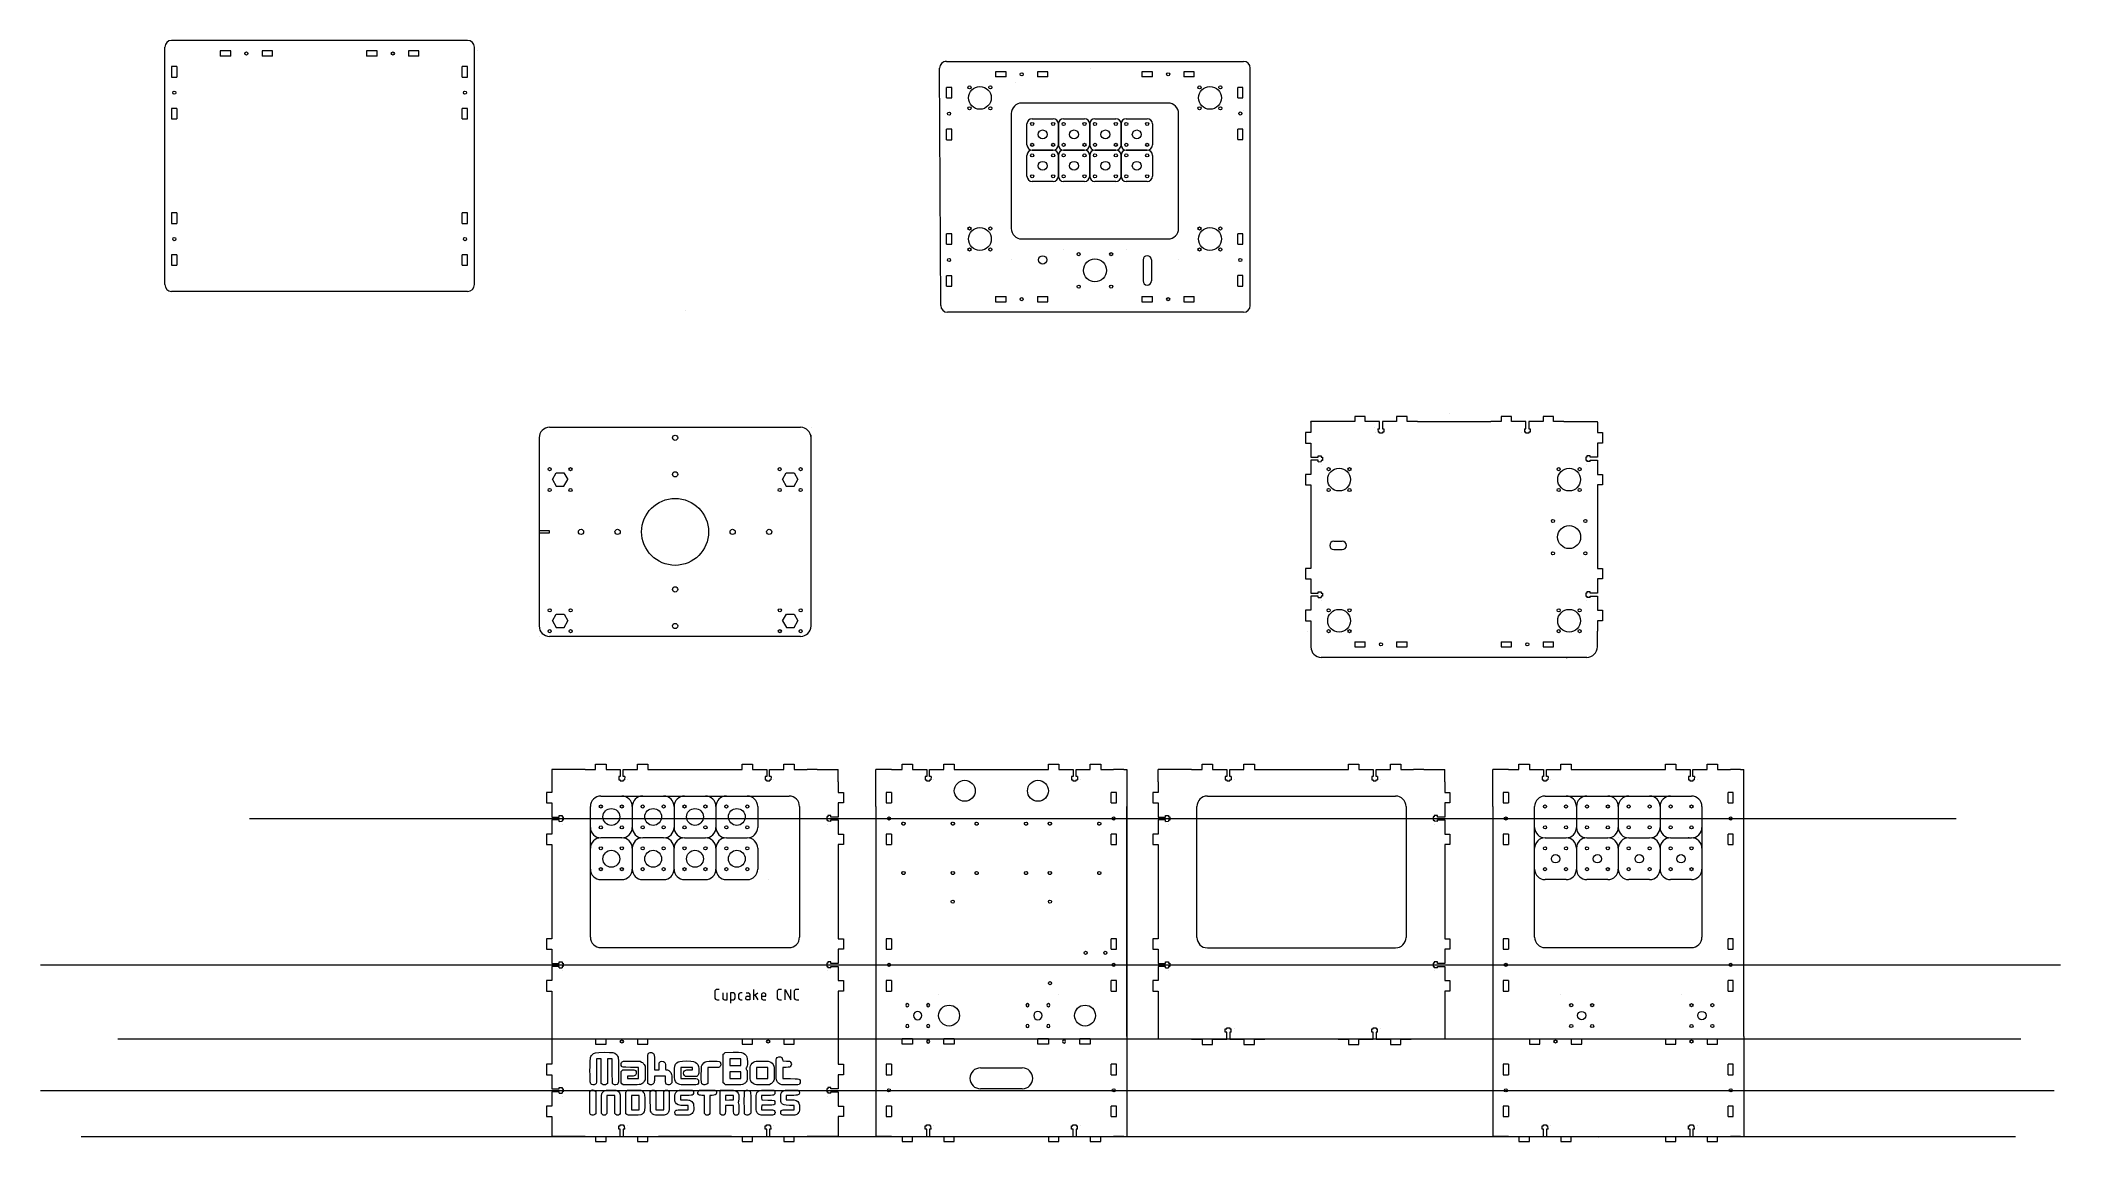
# Model space of a CAD drawing. Header units: millimetres. Extents: x -989 to 943, y -356 to 697.
import ezdxf

# ---------------------------------------------------------------- set-up
doc = ezdxf.new("R2010")
doc.units = ezdxf.units.MM
doc.linetypes.add('DASHED2', pattern=[9.525, 6.35, -3.175])
doc.layers.get('0').update_dxf_attribs({"linetype": 'CONTINUOUS', "lineweight": 0, "true_color": 0x000000})
for name, color, linetype, lineweight, true_color in [('Drawings', 4, 'CONTINUOUS', 0, 0x00ffff), ('guidlines', 3, 'CONTINUOUS', 0, 0x00ff00), ('Holes', 3, 'DASHED2', 0, 0x00ff00), ('main-deck', 7, 'CONTINUOUS', 0, 0x000000)]:
    doc.layers.add(name, color=color, linetype=linetype, lineweight=lineweight, true_color=true_color)

# ---------------------------------------------------------------- blocks, each defined once
blk = doc.blocks.new('slot')
for p, q in [((5, 5), (15, 5)), ((5, 5), (5, 0)), ((5, 0), (15, 0)), ((15, 0), (15, 5)), ((45, 5), (45, 0)), ((45, 5), (55, 5)), ((55, 0), (55, 5)), ((45, 0), (55, 0))]:
    blk.add_line(p, q)
blk.add_circle((30, 2.5), 1.5)
blk = doc.blocks.new('tgrips')
for p, q in [((0, 0), (10, 0)), ((10, 5), (20, 5)), ((10, 0), (10, 5)), ((20, 5), (20, 0)), ((20, 0), (33.6, 0)), ((33.6, 0), (33.6, -7)), ((36.4, -7), (36.4, 0)), ((36.4, 0), (50, 0)), ((50, 5), (60, 5)), ((50, 0), (50, 5)), ((60, 5), (60, 0)), ((60, 0), (70, 0)), ((70, 0), (70, 0)), ((32.2, -7), (32.2, -10)), ((33.6, -7), (32.2, -7)), ((32.2, -10), (33.5, -10)), ((33.5, -10), (33.5, -11)), ((33.5, -11), (36.5, -11)), ((37.8, -7), (36.4, -7)), ((36.5, -10), (37.7, -10)), ((36.5, -11), (36.5, -10)), ((37.8, -7), (37.7, -10)), ((40.5, -10), (40.5, -10))]:
    blk.add_line(p, q)
blk = doc.blocks.new('bearing hole and guides')
for centre, radius in [((-10, 10), 1.5), ((0, 0), 10.9), ((10, 10), 1.5), ((-10, -10), 1.5), ((10, -10), 1.5)]:
    blk.add_circle(centre, radius)
blk = doc.blocks.new('nut cut outs')
for p, q in [((0, 7.4), (-6.4, 3.7)), ((-6.4, 3.7), (-6.4, -3.7)), ((0, 7.4), (6.4, 3.7)), ((6.4, 3.7), (6.4, -3.7)), ((-6.4, -3.7), (0, -7.4)), ((6.4, -3.7), (0, -7.4))]:
    blk.add_line(p, q)
for centre in [(-10, 10), (10, 10), (-10, -10), (10, -10)]:
    blk.add_circle(centre, 1.5)
blk = doc.blocks.new('steppernema17')
for centre, radius in [((-15.495, 15.495), 1.5), ((0, 0), 11), ((15.495, 15.495), 1.5), ((-15.495, -15.495), 1.5), ((15.495, -15.495), 1.5)]:
    blk.add_circle(centre, radius)
blk = doc.blocks.new('Z stage clamps')
for p, q in [((-15, -10), (-15, 10)), ((-10, 15), (10, 15)), ((15, 10), (15, -10)), ((10, -15), (-10, -15))]:
    blk.add_line(p, q)
for centre, radius in [((-10, 10), 1.5), ((0, 0), 4.25), ((10, 10), 1.5), ((-10, -10), 1.5), ((10, -10), 1.5)]:
    blk.add_circle(centre, radius)
for centre, start, end in [((-10, 10), 90, 180), ((10, 10), 0, 90), ((-10, -10), 180, 270), ((10, -10), 270, 360)]:
    blk.add_arc(centre, 5, start, end)
blk = doc.blocks.new('bearingcover')
for centre, radius in [((-10, 10), 1.5), ((0, 0), 8.06), ((10, 10), 1.5), ((-10, -10), 1.5), ((10, -10), 1.5)]:
    blk.add_circle(centre, radius)
for centre, start, end in [((-10, 10), 90, 180), ((10, 10), 0, 90), ((-10, -10), 180, 270), ((10, -10), 270, 0)]:
    blk.add_arc(centre, 10, start, end)
blk = doc.blocks.new('stepperdriverboardholes')
for centre in [(-23.62, 23.62), (23.62, 23.62), (-23.62, -23.62), (23.62, -23.62)]:
    blk.add_circle(centre, 1.5)
at = {"layer": 'Holes', "color": 7, "true_color": 0x000000}
for centre in [(-23.62, 23.62), (23.62, 23.62), (-23.62, -23.62), (23.62, -23.62)]:
    blk.add_circle(centre, 1.5, dxfattribs=at)
blk = doc.blocks.new('m8 holes')
blk.add_line((-20, 20), (-20, 20))
for centre, radius in [((-10, 10), 1.5), ((0, 0), 4), ((10, 10), 1.5), ((-10, -10), 1.5), ((10, -10), 1.5)]:
    blk.add_circle(centre, radius)
blk = doc.blocks.new('yaxiscover')
for centre in [(-10, 10), (10, 10), (-10, -10), (10, -10)]:
    blk.add_circle(centre, 1.5)
for centre, start, end in [((-10, 10), 90, 180), ((10, 10), 0, 90), ((-10, -10), 180, 270), ((10, -10), 270, 0)]:
    blk.add_arc(centre, 10, start, end)
blk = doc.blocks.new('m8 holderinners')
blk.add_line((-20, 20), (-20, 20))
for centre, radius in [((-10, 10), 1.5), ((0, 0), 4), ((10, 10), 1.5), ((-10, -10), 1.5), ((10, -10), 1.5)]:
    blk.add_circle(centre, radius)
for centre, start, end in [((-10, 10), 90, 180), ((10, 10), 0, 90), ((-10, -10), 180, 270), ((10, -10), 270, 0)]:
    blk.add_arc(centre, 10, start, end)

msp = doc.modelspace()

# ---------------------------------------------------------------- linework, layer by layer
for p, q in [((-580.5, 697.1), (-863.5, 697.1)), ((-870, 463.6), (-870, 690.6)), ((-574, 466.6), (-574, 690.6)), ((-574, 463.6), (-574, 687.6)), ((-571, 687.1), (-571, 687.1)), ((-122.5, 677.1), (161.5, 677.1)), ((-128, 443.6), (-129, 670.6)), ((-74.9, 667.3), (-66.4, 667.3)), ((-56.9, 657.3), (-56.9, 657.3)), ((15.1, 670.3), (15.1, 670.3)), ((168, 443.6), (168, 670.6)), ((-60.5, 627.2), (-60.5, 517.2)), ((89.5, 637.2), (-50.5, 637.2)), ((99.5, 517.2), (99.5, 627.2)), ((161.9, 629.8), (161.9, 629.8)), ((161.9, 629.8), (161.9, 629.8)), ((-50.5, 507.2), (89.5, 507.2)), ((-60.5, 487.2), (-60.5, 487.2)), ((-10.5, 497.2), (-10.5, 497.2)), ((49.5, 497.2), (49.5, 497.2)), ((65.5, 487.2), (65.5, 467.2)), ((73.5, 487.2), (73.5, 467.2)), ((99.5, 487.2), (99.5, 487.2)), ((-580.5, 457.1), (-863.5, 457.1)), ((-120.5, 462.1), (-120.5, 462.1)), ((161.5, 437.1), (-121.5, 437.1)), ((-87.5, 437.2), (-87.5, 437.2)), ((258, 332.6), (226, 332.6)), ((226, 332), (226, 332.6)), ((328, 332.6), (398, 332.6)), ((358.6, 340.1), (358.6, 340.1)), ((468, 332.6), (500, 332.6)), ((500, 332.1), (500, 332.6)), ((-512, 317.1), (-512, 137.1)), ((-502, 327.1), (-502, 327.1)), ((-502, 327.1), (-262, 327.1)), ((-252, 327.1), (-252, 327.1)), ((-252, 137.1), (-252, 319.5)), ((286.6, 327.1), (286.6, 327.1)), ((226, 262), (226, 202.1)), ((500, 262.1), (500, 202.1)), ((-502, 228.1), (-512, 228.1)), ((-512, 226.1), (-502, 226.1)), ((-502, 226.1), (-502, 228.1)), ((-512, 127.1), (-512, 127.1)), ((-262, 127.1), (-502, 127.1)), ((223, 132), (223, 132)), ((226, 132.1), (226, 117.1)), ((500, 117.1), (500, 132.1)), ((490, 107.1), (236, 107.1)), ((256, 107.1), (256, 107.1)), ((470, 107.1), (471, 107.1)), ((-480, 0), (-500, 0)), ((-500, 0), (-500, -12)), ((-468, 0), (-480, 0)), ((-398, 0), (-328, 0)), ((-258, 0), (-255.7, 0)), ((-246, 0), (-226, 0)), ((-226, -12), (-226, 0)), ((-175, 0), (-190, 0)), ((-190, -35.5), (-190, 0)), ((35, 0), (37.2, 0)), ((47, 0), (50, 0)), ((50, 0), (50, -35.5)), ((100, 0), (80, 0)), ((112, 0), (100, 0)), ((182, 0), (252, 0)), ((322, 0), (324.3, 0)), ((403, 0), (400, 0)), ((400, -35.5), (400, 0)), ((-246, 0), (-255.7, 0)), ((-105, 0), (-35, 0)), ((47, 0), (37.2, 0)), ((80, -12), (80, 0)), ((334, 0), (324.3, 0)), ((334, 0), (354, 0)), ((354, -12), (354, 0)), ((354, -12), (354, -20)), ((415, 0), (403, 0)), ((485, 0), (485, 0)), ((485, 0), (555, 0)), ((625, 0), (627.2, 0)), ((637, 0), (627.2, 0)), ((637, 0), (640, 0)), ((640, -35.5), (640, 0)), ((-463, -160.5), (-463, -35.5)), ((-453, -25.5), (-273, -25.5)), ((-423, -35.5), (-423, -55.5)), ((-383, -35.5), (-383, -55.5)), ((-343, -35.5), (-343, -55.5)), ((-303, -35.5), (-303, -55.5)), ((-263, -35.5), (-263, -160.5)), ((-190, -35.5), (-190, -255.5)), ((50, -255.5), (50, -35.5)), ((50, -35.5), (50, -255.5)), ((117, -160.7), (117, -35.5)), ((127, -25.5), (307, -25.5)), ((317, -35.5), (317, -160.7)), ((400, -35.5), (400, -255.5)), ((440, -160.5), (440, -35.5)), ((450, -25.5), (590, -25.5)), ((480, -35.5), (480, -55.5)), ((520, -35.5), (520, -55.5)), ((560, -35.5), (560, -55.5)), ((600, -35.5), (600, -160.5)), ((640, -255.5), (640, -35.5)), ((-433, -65.5), (-453, -65.5)), ((-423, -75.5), (-423, -95.5)), ((-393, -65.5), (-413, -65.5)), ((-383, -95.5), (-383, -75.5)), ((-373, -65.5), (-353, -65.5)), ((-343, -75.5), (-343, -95.5)), ((-333, -65.5), (-313, -65.5)), ((-303, -75.5), (-303, -95.5)), ((-226, -72), (-226, -82)), ((450, -65.5), (470, -65.5)), ((480, -75.5), (480, -95.5)), ((490, -65.5), (510, -65.5)), ((520, -75.5), (520, -95.5)), ((530, -65.5), (550, -65.5)), ((560, -75.5), (560, -95.5)), ((570, -65.5), (590, -65.5)), ((587, -65), (587, -65.5)), ((-500, -82), (-500, -152)), ((-226, -82), (-226, -152)), ((80, -82), (80, -152)), ((354, -82), (354, -152)), ((-453, -105.5), (-433, -105.5)), ((-413, -105.5), (-393, -105.5)), ((-373, -105.5), (-353, -105.5)), ((-333, -105.5), (-313, -105.5)), ((-293, -105.5), (-293, -105.5)), ((470, -105.5), (450, -105.5)), ((510, -105.5), (490, -105.5)), ((550, -105.5), (530, -105.5)), ((590, -105.5), (570, -105.5)), ((-453, -170.5), (-273, -170.5)), ((127, -170.7), (307, -170.7)), ((450, -170.5), (590, -170.5)), ((-500, -222), (-500, -272)), ((-226, -222), (-226, -272)), ((80, -222), (80, -258.2)), ((354, -222), (354, -258.2)), ((-190, -255.5), (-190, -351)), ((50, -255.5), (50, -351)), ((112, -258.2), (80, -258.2)), ((112, -258.2), (112, -258.2)), ((252, -258.2), (182, -258.2)), ((354, -258.2), (322, -258.2)), ((400, -255.5), (400, -351)), ((640, -255.5), (640, -351)), ((-90, -285.5), (-50, -285.5)), ((-100, -295.5), (-100, -295.5)), ((-50, -305.5), (-90, -305.5)), ((-40, -295.5), (-40, -295.5)), ((-500, -342), (-500, -351)), ((-226, -342), (-226, -351)), ((-468, -351), (-500, -351)), ((-328, -351), (-398, -351)), ((-258, -351), (-255.7, -351)), ((-226, -351), (-255.7, -351)), ((-175, -351), (-190, -351)), ((-105, -351), (-35, -351)), ((35, -351), (37.2, -351)), ((47, -351), (37.2, -351)), ((47, -351), (50, -351)), ((415, -351), (400, -351)), ((485, -351), (555, -351)), ((500.6, -352.5), (500.6, -352.5)), ((625, -351), (627.2, -351)), ((637, -351), (627.2, -351)), ((637, -351), (640, -351))]:
    msp.add_line(p, q)
for centre, radius in [((-30.5, 487.2), 4), ((-382, 317.1), 2.5), ((-382, 282.1), 2.5), ((-382, 227.1), 32), ((-472, 227.1), 2.5), ((-437, 227.1), 2.5), ((-327, 227.1), 2.5), ((-292, 227.1), 2.5), ((-382, 172.1), 2.5), ((-382, 137.1), 2.5), ((-105, -20.5), 10), ((-35, -20.5), 10), ((-116.5, -126.5), 1.5), ((-23.5, -126.5), 1.5), ((10.6, -175.5), 1.5), ((29.4, -175.5), 1.5), ((-23.5, -204.5), 1.5), ((-120, -235.5), 10), ((10, -235.5), 10)]:
    msp.add_circle(centre, radius)
for centre, radius, start, end in [((-863.5, 690.6), 6.5, 90, 180), ((-580.5, 690.6), 6.5, 0, 90), ((-122.5, 670.6), 6.5, 90, 180.2449), ((161.5, 670.6), 6.5, 0, 90), ((-50.5, 627.2), 10, 90, 180), ((89.5, 627.2), 10, 0, 90), ((-50.5, 517.2), 10, 180, 270), ((89.5, 517.2), 10, 270, 0), ((69.5, 487.2), 4, 0, 180), ((69.5, 467.2), 4, 180, 0), ((-863.5, 463.6), 6.5, 180, 270), ((-580.5, 463.6), 6.5, 270, 0), ((-121.5, 443.6), 6.5, 180.2449, 270), ((161.5, 443.6), 6.5, 270, 0), ((-502, 317.1), 10, 90, 180), ((-262, 317.1), 10, 360, 90), ((-502, 137.1), 10, 180, 270), ((-262, 137.1), 10, 270, 360), ((236, 117.1), 10, 180, 269.9849), ((490, 117.1), 10, 269.9849, 360), ((-453, -35.5), 10, 90, 180), ((-273, -35.5), 10, 0, 90), ((127, -35.5), 10, 90, 180), ((307, -35.5), 10, 0, 90), ((-453, -160.5), 10, 180, 270), ((-273, -160.5), 10, 270, 0), ((127, -160.7), 10, 180, 270), ((307, -160.7), 10, 270, 0), ((450, -160.5), 10, 180, 270), ((590, -160.5), 10, 270, 0), ((-90, -295.5), 10, 90, 180), ((-50, -295.5), 10, 0, 90), ((-90, -295.5), 10, 180, 270), ((-50, -295.5), 10, 270, 0)]:
    msp.add_arc(centre, radius, start, end)
at = {"layer": 'Drawings', "color": 4, "true_color": 0x00ffff}
for p, q in [((-339.8, -210.5), (-341.9, -210.5)), ((-307.1, -210.5), (-307.1, -220.3)), ((-280.2, -210.5), (-282.3, -210.5)), ((-276.9, -220.3), (-276.9, -210.5)), ((-276.9, -210.5), (-271.4, -220.3)), ((-271.4, -220.3), (-271.4, -210.5)), ((-263.8, -210.5), (-266, -210.5)), ((-344.1, -212.7), (-344.1, -218.1)), ((-341.9, -220.3), (-339.8, -220.3)), ((-336.5, -213.8), (-336.5, -218.7)), ((-334.9, -220.3), (-332.2, -220.3)), ((-332.2, -220.3), (-332.2, -213.8)), ((-326.2, -213.8), (-328.9, -213.8)), ((-328.9, -213.8), (-328.9, -223.6)), ((-328.9, -220.3), (-326.2, -220.3)), ((-324.5, -218.7), (-324.5, -215.4)), ((-321.3, -215.4), (-321.3, -218.7)), ((-318, -213.8), (-319.6, -213.8)), ((-319.6, -220.3), (-318, -220.3)), ((-314.2, -213.8), (-312, -213.8)), ((-313.1, -217), (-310.4, -217)), ((-310.4, -220.3), (-313.1, -220.3)), ((-310.4, -215.4), (-310.4, -220.3)), ((-307.1, -216.5), (-302.8, -213.8)), ((-305.7, -215.6), (-302.8, -220.3)), ((-299.5, -215.9), (-299.5, -218.7)), ((-299.5, -217), (-295.1, -217)), ((-297.9, -220.3), (-295.1, -220.3)), ((-295.1, -217), (-295.1, -215.9)), ((-284.5, -212.7), (-284.5, -218.1)), ((-282.3, -220.3), (-280.2, -220.3)), ((-268.2, -212.7), (-268.2, -218.1)), ((-266, -220.3), (-263.8, -220.3))]:
    msp.add_line(p, q, dxfattribs=at)
at = {"layer": 'Drawings', "color": 4, "lineweight": 5, "true_color": 0x00ffff}
for p, q in [((-455, -277), (-457.2, -277)), ((-457.2, -277), (-457.2, -288.4)), ((-452.8, -277), (-455, -277)), ((-452.7, -288.6), (-452.8, -277)), ((-452.6, -300.3), (-452.7, -288.6)), ((-446.7, -288.6), (-446.8, -300.3)), ((-446.6, -277), (-446.7, -288.6)), ((-444.3, -277), (-446.6, -277)), ((-442.1, -277), (-444.3, -277)), ((-442.1, -288.4), (-442.1, -277)), ((-433.7, -289.1), (-432.9, -288.2)), ((-433.7, -294.5), (-433.7, -289.1)), ((-432.9, -288.2), (-432, -287.3)), ((-432, -287.3), (-426.4, -287.3)), ((-417, -285.1), (-424.7, -285)), ((-423.4, -279), (-415.5, -279.1)), ((-417, -290.4), (-417, -285.1)), ((-415.5, -279.1), (-414, -280)), ((-411.6, -282.4), (-410.7, -283.9)), ((-410.7, -283.9), (-410.7, -290.4)), ((-408.1, -300.3), (-408.1, -286.3)), ((-401.8, -280.6), (-401.8, -287.3)), ((-401.8, -287.3), (-399.6, -287.3)), ((-399.6, -287.3), (-397.3, -287.3)), ((-397.3, -287.3), (-397.3, -284.1)), ((-370.9, -285.1), (-376.4, -285.1)), ((-376.4, -285.1), (-376.4, -290.4)), ((-365.4, -285.1), (-370.9, -285.1)), ((-368.8, -287.4), (-365.4, -287.3)), ((-365.4, -286.2), (-365.4, -285.1)), ((-365.4, -287.3), (-365.4, -286.2)), ((-350.6, -285.1), (-350.7, -292.7)), ((-345.3, -285.1), (-350.6, -285.1)), ((-336, -272.5), (-335.1, -271.6)), ((-336, -286.2), (-336, -272.5)), ((-336, -299.9), (-336, -286.2)), ((-335.1, -271.6), (-334.2, -270.7)), ((-334.2, -270.7), (-326.6, -270.6)), ((-324.4, -276.7), (-329.7, -276.7)), ((-329.7, -276.7), (-329.7, -279.9)), ((-329.7, -279.9), (-329.7, -283.1)), ((-329.7, -283.1), (-324.4, -283.1)), ((-324.4, -289.3), (-329.7, -289.3)), ((-329.7, -289.3), (-329.7, -292.5)), ((-319, -276.7), (-324.4, -276.7)), ((-324.4, -283.1), (-319, -283.1)), ((-319, -289.3), (-324.4, -289.3)), ((-319, -279.9), (-319, -276.7)), ((-319, -283.1), (-319, -279.9)), ((-319, -279.9), (-319, -279.9)), ((-319, -292.5), (-319, -289.3)), ((-313.7, -285.1), (-314.4, -286.2)), ((-314.4, -286.2), (-313.6, -287.3)), ((-298.7, -285.1), (-304.1, -285.2)), ((-304.1, -285.2), (-304.1, -290.5)), ((-293.3, -285.1), (-298.7, -285.1)), ((-293.3, -290.4), (-293.3, -285.1)), ((-279.2, -277.6), (-279, -278.9)), ((-275.7, -285), (-279.1, -285.1)), ((-279.1, -285.1), (-279.1, -290.4)), ((-279, -278.9), (-275.6, -279)), ((-463.7, -308.2), (-462.9, -307.4)), ((-463.7, -318.6), (-463.7, -308.2)), ((-461.9, -301.5), (-461.9, -301.5)), ((-458.7, -307.3), (-457.9, -308)), ((-457.9, -308), (-457.9, -318.7)), ((-451.7, -301), (-452.6, -300.3)), ((-446.8, -300.3), (-447.7, -301)), ((-433.7, -299.9), (-433.7, -294.5)), ((-432.8, -300.9), (-433.7, -299.9)), ((-431.8, -301.8), (-432.8, -300.9)), ((-432.8, -300.9), (-432.8, -300.9)), ((-424.1, -301.8), (-431.8, -301.8)), ((-424.2, -293.4), (-427.6, -293.5)), ((-427.6, -293.5), (-427.6, -294.6)), ((-427.6, -294.6), (-427.6, -295.7)), ((-427.6, -295.7), (-422.3, -295.7)), ((-422.3, -295.7), (-417, -295.7)), ((-417, -295.7), (-417, -290.4)), ((-410.7, -296.8), (-411.6, -298.3)), ((-410.7, -290.4), (-410.7, -296.8)), ((-407.2, -301), (-408.1, -300.3)), ((-407.2, -301), (-407.2, -301)), ((-405.7, -308.2), (-404.9, -307.4)), ((-405.7, -317.4), (-405.7, -308.2)), ((-396.5, -293.4), (-401.8, -293.4)), ((-401.8, -293.4), (-401.8, -296.2)), ((-401.3, -307.4), (-400.5, -308.2)), ((-400.5, -308.2), (-400.5, -316.9)), ((-391.2, -293.4), (-396.5, -293.4)), ((-392.8, -308.2), (-392, -307.4)), ((-392.8, -316.9), (-392.8, -308.2)), ((-391.2, -296.5), (-391.2, -293.4)), ((-388.4, -307.4), (-387.7, -308.2)), ((-387.7, -308.2), (-387.7, -317.4)), ((-385, -299.9), (-386, -300.8)), ((-385.1, -295.6), (-385, -299.9)), ((-378.5, -301.2), (-378.5, -301.2)), ((-376.4, -290.4), (-376.4, -295.7)), ((-376.4, -295.7), (-368.8, -295.7)), ((-372.2, -293.6), (-373, -292.8)), ((-366.7, -293.6), (-372.2, -293.6)), ((-361.3, -293.6), (-366.7, -293.6)), ((-360.4, -292.7), (-361.3, -293.6)), ((-355.4, -301.4), (-355.4, -301.4)), ((-350.8, -300.3), (-351.7, -301)), ((-350.7, -292.7), (-350.8, -300.3)), ((-339, -318.1), (-339, -306.7)), ((-339, -306.7), (-332.1, -306.7)), ((-334.9, -300.9), (-336, -299.9)), ((-333.8, -301.8), (-334.9, -300.9)), ((-334.9, -300.9), (-334.9, -300.9)), ((-326, -301.8), (-333.8, -301.8)), ((-329.7, -292.5), (-329.7, -295.7)), ((-329.7, -295.7), (-324.4, -295.7)), ((-324.4, -295.7), (-319, -295.7)), ((-319, -295.7), (-319, -292.5)), ((-319, -292.5), (-319, -292.5)), ((-306.3, -301.2), (-306.3, -301.2)), ((-304.1, -290.5), (-304.2, -295.7)), ((-304.2, -295.7), (-298.7, -295.7)), ((-298.7, -295.7), (-293.3, -295.7)), ((-291.8, -301.7), (-298.4, -301.7)), ((-293.3, -295.7), (-293.3, -290.4)), ((-293.3, -290.4), (-293.3, -290.4)), ((-290.4, -300.8), (-291.8, -301.7)), ((-280.9, -301.4), (-280.9, -301.4)), ((-279.1, -290.4), (-279.1, -295.7)), ((-279.1, -295.7), (-271.5, -295.8)), ((-457.9, -318.7), (-457.9, -329.5)), ((-452.4, -329.2), (-452.4, -320)), ((-443.4, -311.8), (-447.3, -311.8)), ((-447.3, -311.8), (-447.3, -320.5)), ((-447.3, -320.5), (-447.3, -329.2)), ((-439.5, -311.8), (-443.4, -311.8)), ((-439.5, -320.5), (-439.5, -311.8)), ((-439.5, -329.2), (-439.5, -320.5)), ((-434.4, -320.2), (-434.4, -329.2)), ((-429.1, -329.3), (-429.2, -319.7)), ((-420, -311.8), (-423.7, -311.8)), ((-423.7, -311.8), (-423.7, -318.7)), ((-423.7, -318.7), (-423.7, -325.7)), ((-423.7, -325.7), (-420, -325.7)), ((-416.3, -311.8), (-420, -311.8)), ((-420, -325.7), (-416.3, -325.7)), ((-416.3, -318.7), (-416.3, -311.8)), ((-416.3, -325.7), (-416.3, -318.7)), ((-416.3, -318.7), (-416.3, -318.7)), ((-400.5, -316.9), (-400.5, -325.7)), ((-400.5, -325.7), (-396.7, -325.7)), ((-396.7, -325.7), (-392.8, -325.7)), ((-392.8, -325.7), (-392.8, -316.9)), ((-371.6, -311.8), (-377, -311.8)), ((-377, -311.8), (-377, -313.9)), ((-377, -313.9), (-377, -316)), ((-377, -316), (-373.2, -316)), ((-374.9, -325.7), (-369.6, -325.7)), ((-369.6, -321.5), (-373.2, -321.5)), ((-369.6, -323.6), (-369.6, -321.5)), ((-369.6, -325.7), (-369.6, -323.6)), ((-353.8, -311.9), (-356.4, -311.8)), ((-353.8, -320.6), (-353.8, -311.9)), ((-353.8, -329.2), (-353.8, -320.6)), ((-346.6, -311.8), (-348.7, -311.8)), ((-348.7, -311.8), (-348.7, -320.5)), ((-348.7, -320.5), (-348.7, -329.2)), ((-339, -329.5), (-339, -318.1)), ((-330, -311.8), (-333.9, -311.8)), ((-333.9, -311.8), (-333.9, -314.1)), ((-333.9, -314.1), (-333.9, -316.3)), ((-333.9, -316.3), (-330.1, -316.2)), ((-330, -321.5), (-333.9, -321.5)), ((-333.9, -321.5), (-333.9, -325.4)), ((-330.1, -316.2), (-326.3, -316.2)), ((-326.1, -311.8), (-330, -311.8)), ((-326.1, -321.5), (-330, -321.5)), ((-326.3, -316.2), (-326.2, -314)), ((-326.2, -314), (-326.1, -311.8)), ((-326.2, -314), (-326.2, -314)), ((-326.1, -325.4), (-326.1, -321.5)), ((-309.7, -318.9), (-309.7, -328.9)), ((-293.8, -311.8), (-299.4, -311.8)), ((-299.4, -311.8), (-299.3, -314)), ((-299.3, -323.5), (-299.4, -325.7)), ((-299.4, -325.7), (-293.8, -325.7)), ((-299.3, -314), (-299.2, -316.2)), ((-299.2, -321.3), (-299.3, -323.5)), ((-299.2, -316.2), (-293.3, -316.3)), ((-293.4, -321.2), (-299.2, -321.3)), ((-270.6, -311.8), (-275.9, -311.8)), ((-275.9, -311.8), (-275.9, -313.9)), ((-275.9, -313.9), (-275.9, -316)), ((-275.9, -316), (-271.9, -316)), ((-273.7, -325.7), (-268.1, -325.7)), ((-268.1, -321.5), (-272.7, -321.4)), ((-268.1, -323.6), (-268.1, -321.5)), ((-268.1, -325.7), (-268.1, -323.6)), ((-462.3, -330.5), (-462.3, -330.5)), ((-457.9, -329.5), (-458.7, -330.1)), ((-451.6, -330), (-452.4, -329.2)), ((-451.6, -330), (-451.6, -330)), ((-447.3, -329.2), (-448.1, -330)), ((-438.7, -330), (-439.5, -329.2)), ((-434.4, -329.2), (-435.2, -330)), ((-428.2, -330), (-429.1, -329.3)), ((-428.2, -330), (-428.2, -330)), ((-402.8, -330.1), (-402.8, -330.1)), ((-381.3, -330.4), (-381.3, -330.4)), ((-353, -330), (-353.8, -329.2)), ((-353, -330), (-353, -330)), ((-348.7, -329.2), (-349.5, -330)), ((-338.2, -330.1), (-339, -329.5)), ((-338.2, -330.1), (-338.2, -330.1)), ((-314.4, -330.4), (-314.4, -330.4)), ((-309.7, -328.9), (-310.6, -329.9)), ((-301.7, -330.1), (-301.7, -330.1)), ((-280.2, -330.1), (-280.2, -330.1))]:
    msp.add_line(p, q, dxfattribs=at)
at = {"layer": 'Drawings', "color": 4, "true_color": 0x00ffff}
for centre, radius, start, end in [((-341.9, -212.7), 2.18, 90, 180), ((-282.3, -212.7), 2.18, 90, 180), ((-266, -212.7), 2.18, 90, 180), ((-341.9, -218.1), 2.18, 180, 270), ((-334.9, -218.7), 1.63, 180, 270), ((-326.2, -215.4), 1.63, 0, 90), ((-326.2, -218.7), 1.63, 270, 0), ((-319.6, -215.4), 1.63, 90, 180), ((-319.6, -218.7), 1.63, 180, 270), ((-313.1, -218.7), 1.63, 90, 270), ((-312, -215.4), 1.63, 0, 90), ((-297.3, -215.9), 2.18, 0, 180), ((-297.9, -218.7), 1.63, 180, 270), ((-282.3, -218.1), 2.18, 180, 270), ((-266, -218.1), 2.18, 180, 270)]:
    msp.add_arc(centre, radius, start, end, dxfattribs=at)
at = {"layer": 'Drawings', "color": 4, "lineweight": 5, "true_color": 0x00ffff}
for points in [[(-407.5, -271.6), (-406.6, -270.6), (-404.9, -270.4), (-403.6, -271)], [(-463.4, -288.3), (-463.4, -276), (-463.2, -275), (-461.4, -272.9)], [(-461.9, -301.5), (-463.2, -300.7), (-463.4, -299.5), (-463.4, -288.3)], [(-461.4, -272.9), (-459.4, -270.8), (-458.2, -270.6), (-449.7, -270.6)], [(-457.2, -288.4), (-457.2, -294.7), (-457.3, -300.1), (-457.4, -300.4)], [(-449.7, -270.6), (-441.4, -270.6), (-440.1, -270.8), (-438.2, -272.7)], [(-441.9, -300.4), (-442, -300.1), (-442.1, -294.7), (-442.1, -288.4)], [(-438.2, -272.7), (-436.1, -274.8), (-436, -275.6), (-436, -288)], [(-436, -288), (-436, -299.6), (-436.1, -300.7), (-437.5, -301.5)], [(-433.1, -284.1), (-433.8, -283.3), (-433.9, -281.6), (-433.4, -280.4)], [(-433.4, -280.4), (-432.7, -279), (-431.8, -278.9), (-423.4, -279)], [(-424.7, -285), (-432.5, -284.9), (-432.5, -284.9), (-433.1, -284.1)], [(-426.4, -287.3), (-420.9, -287.3), (-420.8, -287.3), (-420, -288.1)], [(-420, -288.1), (-418.9, -289.2), (-418.9, -291.1), (-420, -292.4)], [(-414, -280), (-413, -280.6), (-412.2, -281.4), (-411.6, -282.4)], [(-408.1, -286.3), (-408.1, -273), (-408.1, -272.2), (-407.5, -271.6)], [(-403.6, -271), (-402, -271.7), (-401.8, -272.9), (-401.8, -280.6)], [(-397.3, -284.1), (-397.3, -282.3), (-397.2, -280.6), (-397, -280.3)], [(-397, -280.3), (-396.2, -278.8), (-393.2, -278.6), (-392, -280)], [(-392, -280), (-391.5, -280.5), (-391.3, -281.2), (-391.3, -284)], [(-391.3, -284), (-391.1, -287.2), (-391.1, -287.3), (-390.4, -287.3)], [(-390.4, -287.3), (-389, -287.3), (-387.1, -288.5), (-386.1, -289.9)], [(-382.5, -290.3), (-382.5, -283.6), (-382.3, -282.6), (-380.4, -280.8)], [(-380.4, -280.8), (-378.7, -279.3), (-377.2, -278.9), (-371.2, -278.9)], [(-373, -292.8), (-374.3, -291.5), (-374.3, -289.6), (-373.1, -288.4)], [(-373.1, -288.4), (-372.2, -287.5), (-372, -287.5), (-368.8, -287.4)], [(-371.2, -278.9), (-364.5, -278.9), (-363.2, -279.2), (-361.4, -281.1)], [(-361.4, -281.1), (-359.7, -282.7), (-359.2, -284.7), (-359.4, -288.9)], [(-359.4, -288.9), (-359.5, -291.6), (-359.5, -291.9), (-360.4, -292.7)], [(-357, -291.4), (-356.9, -285.8), (-356.8, -284), (-356.4, -283.1)], [(-356.4, -283.1), (-355.7, -281.6), (-353.5, -279.7), (-352, -279.3)], [(-352, -279.3), (-350.3, -278.8), (-340.8, -278.8), (-339.9, -279.3)], [(-339.2, -284.3), (-339.9, -285.1), (-340, -285.1), (-345.3, -285.1)], [(-339.9, -279.3), (-338.8, -279.9), (-338.4, -280.6), (-338.4, -282.1)], [(-338.4, -282.1), (-338.4, -283.2), (-338.6, -283.7), (-339.2, -284.3)], [(-326.6, -270.6), (-318.1, -270.5), (-317, -270.7), (-315.2, -272.4)], [(-315.2, -272.4), (-313.2, -274.2), (-312.9, -275.1), (-312.9, -279.8)], [(-312.9, -279.8), (-312.9, -283.7), (-313, -284.1), (-313.7, -285.1)], [(-313.6, -287.3), (-312.9, -288.4), (-312.9, -288.7), (-313, -293)], [(-310, -297.1), (-310.4, -295.5), (-310.4, -285.3), (-310, -283.7)], [(-310, -283.7), (-309.5, -282), (-307.3, -279.9), (-305.6, -279.3)], [(-305.6, -279.3), (-303.8, -278.8), (-293.6, -278.8), (-291.9, -279.3)], [(-291.9, -279.3), (-290, -279.9), (-288, -282), (-287.5, -283.8)], [(-287.5, -283.8), (-287.2, -284.8), (-287.1, -287.1), (-287.2, -291.2)], [(-285.4, -287), (-285.4, -281.8), (-285.3, -277.1), (-285.1, -276.6)], [(-284.7, -298), (-285.3, -296.6), (-285.4, -296), (-285.4, -287)], [(-285.1, -276.6), (-284.6, -274.8), (-281.3, -274.2), (-279.9, -275.7)], [(-279.9, -275.7), (-279.6, -276), (-279.3, -276.9), (-279.2, -277.6)], [(-271.5, -284), (-272.2, -284.9), (-272.4, -284.9), (-275.7, -285)], [(-275.6, -279), (-272.4, -279.1), (-272.2, -279.1), (-271.5, -280)], [(-271.5, -280), (-271, -280.6), (-270.7, -281.3), (-270.7, -282)], [(-270.7, -282), (-270.7, -282.7), (-271, -283.4), (-271.5, -284)], [(-462.9, -307.4), (-461.9, -306.4), (-460, -306.4), (-458.7, -307.3)], [(-457.4, -300.4), (-457.9, -301.5), (-460.6, -302.2), (-461.9, -301.5)], [(-447.7, -301), (-448.9, -302.1), (-450.5, -302.1), (-451.7, -301)], [(-451.7, -309.4), (-451.2, -308.6), (-450.4, -307.9), (-449.5, -307.4)], [(-449.5, -307.4), (-448.3, -306.7), (-447.7, -306.7), (-443.5, -306.7)], [(-443.5, -306.7), (-438.6, -306.7), (-437.6, -306.9), (-436.2, -308.2)], [(-437.5, -301.5), (-438.9, -302.2), (-441.4, -301.5), (-441.9, -300.4)], [(-436.2, -308.2), (-434.5, -309.8), (-434.4, -310.4), (-434.4, -320.2)], [(-429.2, -319.7), (-429.2, -314.4), (-429.2, -309.6), (-429.1, -309)], [(-429.1, -309), (-429, -308.4), (-428.6, -307.7), (-428.2, -307.3)], [(-428.2, -307.3), (-427.5, -306.7), (-427, -306.7), (-421.4, -306.7)], [(-420, -292.4), (-420.8, -293.2), (-420.9, -293.3), (-424.2, -293.4)], [(-411.6, -298.3), (-413.5, -301.5), (-414.5, -301.8), (-424.1, -301.8)], [(-421.4, -306.7), (-414.7, -306.7), (-413.8, -306.8), (-412.4, -308.6)], [(-412.4, -308.6), (-411.1, -310.1), (-410.9, -311.5), (-410.9, -318.7)], [(-402.3, -300.1), (-403.1, -301.9), (-405.6, -302.4), (-407.2, -301)], [(-404.9, -307.4), (-404.4, -306.9), (-403.8, -306.7), (-403.1, -306.7)], [(-403.1, -306.7), (-402.5, -306.7), (-401.8, -306.9), (-401.3, -307.4)], [(-401.8, -296.2), (-401.8, -297.9), (-402, -299.4), (-402.3, -300.1)], [(-392, -307.4), (-391.5, -306.9), (-390.9, -306.7), (-390.2, -306.7)], [(-389.7, -301.5), (-390.9, -300.9), (-391.2, -299.9), (-391.2, -296.5)], [(-390.2, -306.7), (-389.6, -306.7), (-388.9, -306.9), (-388.4, -307.4)], [(-386, -300.8), (-387, -301.9), (-388.3, -302.1), (-389.7, -301.5)], [(-386.1, -289.9), (-385.3, -291.2), (-385.2, -291.5), (-385.1, -295.6)], [(-380.6, -299.7), (-382.3, -297.9), (-382.5, -296.9), (-382.5, -290.3)], [(-382.3, -314.1), (-382.3, -310.5), (-382, -309.4), (-380.5, -308)], [(-378.5, -301.2), (-379.2, -300.9), (-380.2, -300.2), (-380.6, -299.7)], [(-380.5, -308), (-379.2, -306.8), (-378.2, -306.7), (-371.9, -306.7)], [(-369.2, -301.8), (-376.3, -301.8), (-377.3, -301.7), (-378.5, -301.2)], [(-371.9, -306.7), (-366.4, -306.7), (-365.7, -306.7), (-365.1, -307.3)], [(-360.4, -301), (-361.3, -301.8), (-361.3, -301.8), (-369.2, -301.8)], [(-368.8, -295.7), (-361.3, -295.7), (-361.3, -295.7), (-360.4, -296.5)], [(-365.1, -307.3), (-364, -308.2), (-364, -310), (-365.2, -311)], [(-359.7, -310.9), (-360.6, -309.8), (-360.5, -308.1), (-359.4, -307.3)], [(-360.4, -296.5), (-359.6, -297.1), (-359.5, -297.5), (-359.5, -298.8)], [(-359.5, -298.8), (-359.5, -300), (-359.6, -300.4), (-360.4, -301)], [(-359.4, -307.3), (-358.6, -306.7), (-358.2, -306.7), (-351.3, -306.7)], [(-355.4, -301.4), (-356.9, -300.7), (-357.1, -299.2), (-357, -291.4)], [(-351.7, -301), (-352.7, -301.9), (-354.2, -302.1), (-355.4, -301.4)], [(-351.3, -306.7), (-345.4, -306.7), (-343.9, -306.7), (-343.3, -307.1)], [(-343.3, -307.1), (-341.9, -308.1), (-342.1, -310.7), (-343.7, -311.4)], [(-332.1, -306.7), (-325.6, -306.7), (-325.2, -306.7), (-323.9, -307.4)], [(-316.6, -301), (-318.2, -301.8), (-318.3, -301.8), (-326, -301.8)], [(-323.9, -307.4), (-321.8, -308.5), (-321, -310.2), (-321, -313.6)], [(-314, -298.9), (-314.6, -299.7), (-315.5, -300.5), (-316.6, -301)], [(-315.5, -329.3), (-315.8, -328.5), (-316, -309.7), (-315.6, -308.3)], [(-315.6, -308.3), (-315.2, -307), (-312.9, -306.2), (-311.2, -307)], [(-313, -293), (-313.1, -297.4), (-313.1, -297.6), (-314, -298.9)], [(-311.2, -307), (-309.8, -307.7), (-309.7, -308.4), (-309.7, -318.9)], [(-306.3, -301.2), (-307.9, -300.5), (-309.6, -298.7), (-310, -297.1)], [(-298.4, -301.7), (-304.3, -301.8), (-305.2, -301.8), (-306.3, -301.2)], [(-303.8, -309.5), (-303.3, -308.5), (-302.7, -307.9), (-301.7, -307.4)], [(-301.7, -307.4), (-300.3, -306.7), (-299.8, -306.7), (-294, -306.7)], [(-294, -306.7), (-288.2, -306.7), (-287.7, -306.7), (-287.1, -307.3)], [(-288.2, -298.5), (-288.7, -299.3), (-289.7, -300.3), (-290.4, -300.8)], [(-287.2, -291.2), (-287.3, -297.1), (-287.3, -297.2), (-288.2, -298.5)], [(-287.1, -307.3), (-286.2, -308.3), (-286.3, -310.3), (-287.3, -311.1)], [(-280.9, -301.4), (-282.5, -300.8), (-284, -299.5), (-284.7, -298)], [(-271.7, -301.7), (-276.9, -301.8), (-280.2, -301.7), (-280.9, -301.4)], [(-280.9, -314.1), (-280.9, -309.5), (-280.7, -309), (-278.6, -307.5)], [(-278.6, -307.5), (-277.8, -306.9), (-277.2, -306.8), (-271.3, -306.7)], [(-263, -300.9), (-263.6, -301.7), (-263.6, -301.7), (-271.7, -301.7)], [(-271.5, -295.8), (-264.1, -295.9), (-264, -295.9), (-263.2, -296.6)], [(-271.3, -306.7), (-266, -306.6), (-264.7, -306.7), (-264.1, -307.1)], [(-264.1, -307.1), (-262.6, -308.1), (-262.8, -310.7), (-264.5, -311.4)], [(-263.2, -296.6), (-262.1, -297.6), (-262, -299.7), (-263, -300.9)], [(-463.3, -329.6), (-463.6, -329.2), (-463.7, -325.3), (-463.7, -318.6)], [(-452.4, -320), (-452.4, -311), (-452.4, -310.6), (-451.7, -309.4)], [(-410.9, -318.7), (-410.9, -326), (-411.1, -327.3), (-412.4, -328.9)], [(-405, -327.9), (-405.7, -326.6), (-405.7, -326.3), (-405.7, -317.4)], [(-402.8, -330.1), (-403.8, -329.6), (-404.5, -328.9), (-405, -327.9)], [(-388.4, -327.9), (-388.9, -328.9), (-389.5, -329.6), (-390.5, -330.1)], [(-387.7, -317.4), (-387.7, -326.2), (-387.7, -326.5), (-388.4, -327.9)], [(-381.3, -330.4), (-382.7, -329.3), (-382.6, -326.7), (-381, -326)], [(-381.7, -318.5), (-382.2, -317.6), (-382.3, -316.9), (-382.3, -314.1)], [(-373.2, -321.5), (-378.7, -321.5), (-380.3, -320.9), (-381.7, -318.5)], [(-381, -326), (-380.5, -325.8), (-378.2, -325.7), (-374.9, -325.7)], [(-373.2, -316), (-371.2, -316), (-368.9, -316.2), (-368.2, -316.4)], [(-365.2, -311), (-366.1, -311.8), (-366.3, -311.8), (-371.6, -311.8)], [(-368.2, -316.4), (-366.6, -316.8), (-364.9, -318.4), (-364.5, -320)], [(-364.5, -327), (-364.8, -328.3), (-366.4, -330), (-367.8, -330.5)], [(-364.5, -320), (-364.1, -321.6), (-364, -325.4), (-364.5, -327)], [(-356.4, -311.8), (-358.7, -311.7), (-359.1, -311.5), (-359.7, -310.9)], [(-343.7, -311.4), (-344.2, -311.6), (-345.5, -311.8), (-346.6, -311.8)], [(-333.9, -325.4), (-333.9, -329), (-333.9, -329.3), (-334.6, -330)], [(-325.3, -330), (-326.1, -329.3), (-326.1, -329), (-326.1, -325.4)], [(-321.5, -317.5), (-321.9, -318.6), (-321.9, -318.8), (-321.4, -319.8)], [(-321, -325.2), (-321.1, -329.4), (-321.2, -329.6), (-321.9, -330.2)], [(-321, -313.6), (-321, -315.3), (-321.2, -316.8), (-321.5, -317.5)], [(-321.4, -319.8), (-321, -320.7), (-320.9, -321.7), (-321, -325.2)], [(-304.5, -318.8), (-304.5, -311.3), (-304.5, -310.9), (-303.8, -309.5)], [(-303.8, -327.9), (-304.5, -326.6), (-304.5, -326.2), (-304.5, -318.8)], [(-301.7, -330.1), (-302.6, -329.6), (-303.3, -328.9), (-303.8, -327.9)], [(-287.3, -311.1), (-288.1, -311.8), (-288.6, -311.8), (-293.8, -311.8)], [(-293.8, -325.7), (-288.6, -325.7), (-288.1, -325.7), (-287.3, -326.3)], [(-286.5, -318.9), (-286.5, -321), (-286.9, -321.1), (-293.4, -321.2)], [(-293.3, -316.3), (-286.7, -316.5), (-286.5, -316.6), (-286.5, -318.9)], [(-287.3, -326.3), (-286.1, -327.3), (-286.1, -329.2), (-287.3, -330.1)], [(-281, -328.2), (-281, -327.3), (-280.8, -326.8), (-280.2, -326.3)], [(-280.2, -330.1), (-280.8, -329.6), (-281, -329.2), (-281, -328.2)], [(-280.2, -319.1), (-280.8, -318.3), (-280.9, -317.8), (-280.9, -314.1)], [(-272.7, -321.4), (-277.8, -321.3), (-278.8, -321), (-280.2, -319.1)], [(-280.2, -326.3), (-279.4, -325.7), (-278.9, -325.7), (-273.7, -325.7)], [(-271.9, -316), (-266.4, -316), (-264.8, -316.7), (-263.6, -319.4)], [(-264.5, -311.4), (-265, -311.7), (-267.3, -311.8), (-270.6, -311.8)], [(-263.4, -327.4), (-264, -328.6), (-265.4, -330), (-266.6, -330.5)], [(-263.6, -319.4), (-262.8, -321), (-262.8, -325.8), (-263.4, -327.4)], [(-462.3, -330.5), (-462.7, -330.3), (-463.2, -329.9), (-463.3, -329.6)], [(-458.7, -330.1), (-459.6, -330.8), (-461.1, -331), (-462.3, -330.5)], [(-449.8, -330.8), (-450.5, -330.8), (-451.1, -330.5), (-451.6, -330)], [(-448.1, -330), (-448.5, -330.5), (-449.2, -330.8), (-449.8, -330.8)], [(-437, -330.8), (-437.6, -330.8), (-438.2, -330.5), (-438.7, -330)], [(-435.2, -330), (-435.7, -330.5), (-436.3, -330.8), (-437, -330.8)], [(-421.3, -330.8), (-427.1, -330.8), (-427.3, -330.8), (-428.2, -330)], [(-412.4, -328.9), (-413.8, -330.6), (-414.7, -330.8), (-421.3, -330.8)], [(-396.7, -330.8), (-401, -330.8), (-401.5, -330.8), (-402.8, -330.1)], [(-390.5, -330.1), (-391.8, -330.8), (-392.4, -330.8), (-396.7, -330.8)], [(-367.8, -330.5), (-369.1, -331), (-380.6, -330.9), (-381.3, -330.4)], [(-351.3, -330.8), (-351.9, -330.8), (-352.5, -330.5), (-353, -330)], [(-349.5, -330), (-350, -330.5), (-350.6, -330.8), (-351.3, -330.8)], [(-334.6, -330), (-335.6, -331), (-337, -331.1), (-338.2, -330.1)], [(-321.9, -330.2), (-323, -331.1), (-324.4, -331), (-325.3, -330)], [(-314.4, -330.4), (-314.8, -330.3), (-315.3, -329.8), (-315.5, -329.3)], [(-310.6, -329.9), (-311.6, -330.9), (-313.1, -331.1), (-314.4, -330.4)], [(-294.2, -330.8), (-299.9, -330.8), (-300.3, -330.8), (-301.7, -330.1)], [(-287.3, -330.1), (-288.1, -330.8), (-288.6, -330.8), (-294.2, -330.8)], [(-273.4, -330.8), (-278.9, -330.8), (-279.4, -330.8), (-280.2, -330.1)], [(-266.6, -330.5), (-267.1, -330.7), (-270, -330.8), (-273.4, -330.8)]]:
    msp.add_open_spline(points, degree=3, dxfattribs=at)
at = {"layer": 'guidlines'}
for p, q in [((-371.6, 438.4), (-371.6, 438.4)), ((-789, -47), (843, -47)), ((-989, -187), (943, -187)), ((-915, -257.8), (905, -257.8)), ((-989, -307), (937, -307)), ((-950, -351), (900, -351))]:
    msp.add_line(p, q, dxfattribs=at)
at = {"layer": 'main-deck'}
for p, q in [((248, 218.1), (256, 218.1)), ((248, 210.1), (256, 210.1))]:
    msp.add_line(p, q, dxfattribs=at)
for centre, start, end in [((248, 214.1), 90, 270), ((256, 214.1), 270, 90)]:
    msp.add_arc(centre, 4, start, end, dxfattribs=at)

# ---------------------------------------------------------------- block references
for name, p, rotation in [('slot', (-762, 687.1), 180), ('slot', (-622, 687.1), 180), ('slot', (-863.5, 677.1), 270), ('slot', (-580.5, 617.1), 90), ('slot', (-20.5, 667.2), 180), ('slot', (119.5, 667.2), 180), ('slot', (-117.5, 597.1), 90), ('bearing hole and guides', (-90.5, 642.2), 270), ('bearing hole and guides', (129.5, 642.2), 270), ('slot', (161, 597.2), 90), ('slot', (-863.5, 537.1), 270), ('slot', (-580.5, 477.1), 90), ('slot', (-117.5, 457.1), 90), ('bearing hole and guides', (-90.5, 507.2), 270), ('bearing hole and guides', (129.5, 507.2), 270), ('slot', (161, 457.2), 90), ('slot', (-80.5, 447.2), 360), ('slot', (59.5, 447.2), 360), ('tgrips', (500, 332.1), 270), ('nut cut outs', (-492, 277.1), 90), ('nut cut outs', (-272, 277.1), 90), ('bearing hole and guides', (253, 277.1), 270), ('bearing hole and guides', (473, 277.1), 270), ('tgrips', (500, 202.1), 270), ('nut cut outs', (-491.9, 142.1), 90), ('nut cut outs', (-271.9, 142.1), 90), ('bearing hole and guides', (253, 142.1), 270), ('bearing hole and guides', (473, 142.1), 270), ('slot', (263, 117.1), 360), ('slot', (403, 117.1), 360), ('tgrips', (-226, -12), 270), ('tgrips', (354, -12), 270), ('slot', (-180, -17), 270), ('slot', (40, -77), 90), ('slot', (410, -17), 270), ('slot', (630, -77), 90), ('tgrips', (-226, -152), 270), ('tgrips', (354, -152), 270), ('slot', (-180, -157), 270), ('slot', (40, -217), 90), ('slot', (410, -157), 270), ('slot', (630, -217), 90), ('tgrips', (-226, -272), 270), ('slot', (-180, -277), 270), ('slot', (40, -337), 90), ('slot', (410, -277), 270), ('slot', (630, -337), 90)]:
    msp.add_blockref(name, p, dxfattribs=dict(rotation=rotation))
for name, p in [('Z stage clamps', (-30.5, 607.2)), ('Z stage clamps', (-0.5, 607.2)), ('Z stage clamps', (29.5, 607.2)), ('Z stage clamps', (59.5, 607.2)), ('Z stage clamps', (-30.5, 577.2)), ('Z stage clamps', (-0.5, 577.2)), ('Z stage clamps', (29.5, 577.2)), ('Z stage clamps', (59.5, 577.2)), ('steppernema17', (19.5, 477.2)), ('steppernema17', (473, 222.1)), ('tgrips', (-468, 0)), ('tgrips', (-328, 0)), ('tgrips', (-175, 0)), ('tgrips', (-35, 0)), ('tgrips', (112, 0)), ('tgrips', (252, 0)), ('tgrips', (415, 0)), ('tgrips', (555, 0)), ('bearingcover', (-443, -45.5)), ('bearingcover', (-403, -45.5)), ('bearingcover', (-363, -45.5)), ('bearingcover', (-323, -45.5)), ('yaxiscover', (460, -45.5)), ('yaxiscover', (500, -45.5)), ('yaxiscover', (540, -45.5)), ('yaxiscover', (580, -45.5)), ('stepperdriverboardholes', (-140, -75.5)), ('stepperdriverboardholes', (-70, -75.5)), ('stepperdriverboardholes', (0, -75.5)), ('bearingcover', (-443, -85.5)), ('bearingcover', (-403, -85.5)), ('bearingcover', (-363, -85.5)), ('bearingcover', (-323, -85.5)), ('m8 holderinners', (460, -85.5)), ('m8 holderinners', (500, -85.5)), ('m8 holderinners', (540, -85.5)), ('m8 holderinners', (580, -85.5)), ('m8 holes', (485, -235.5)), ('m8 holes', (600, -235.5)), ('slot', (-463, -262.8)), ('slot', (-323, -262.8)), ('slot', (430, -262.8)), ('slot', (560, -262.8))]:
    msp.add_blockref(name, p)
at = {"yscale": -1}
for name, p, rotation in [('tgrips', (226, 332), 270), ('tgrips', (328, 332.6), 180), ('tgrips', (468, 332.6), 180), ('tgrips', (226, 202.1), 270), ('tgrips', (-500, -12), 270), ('tgrips', (80, -12), 270), ('tgrips', (-500, -152), 270), ('tgrips', (80, -152), 270), ('m8 holes', (-150, -235.5), 180), ('m8 holes', (-35, -235.5), 180), ('tgrips', (112, -258.2), 360), ('tgrips', (252, -258.2), 360), ('slot', (-110, -262.8), 180), ('slot', (20, -262.8), 180), ('tgrips', (-500, -272), 269.9999999999987), ('tgrips', (-468, -351), 360), ('tgrips', (-328, -351), 360), ('tgrips', (-175, -351), 360), ('tgrips', (-35, -351), 360), ('tgrips', (415, -351), 360), ('tgrips', (555, -351), 360)]:
    msp.add_blockref(name, p, dxfattribs=dict(at, rotation=rotation))

doc.saveas('drawing.dxf')
